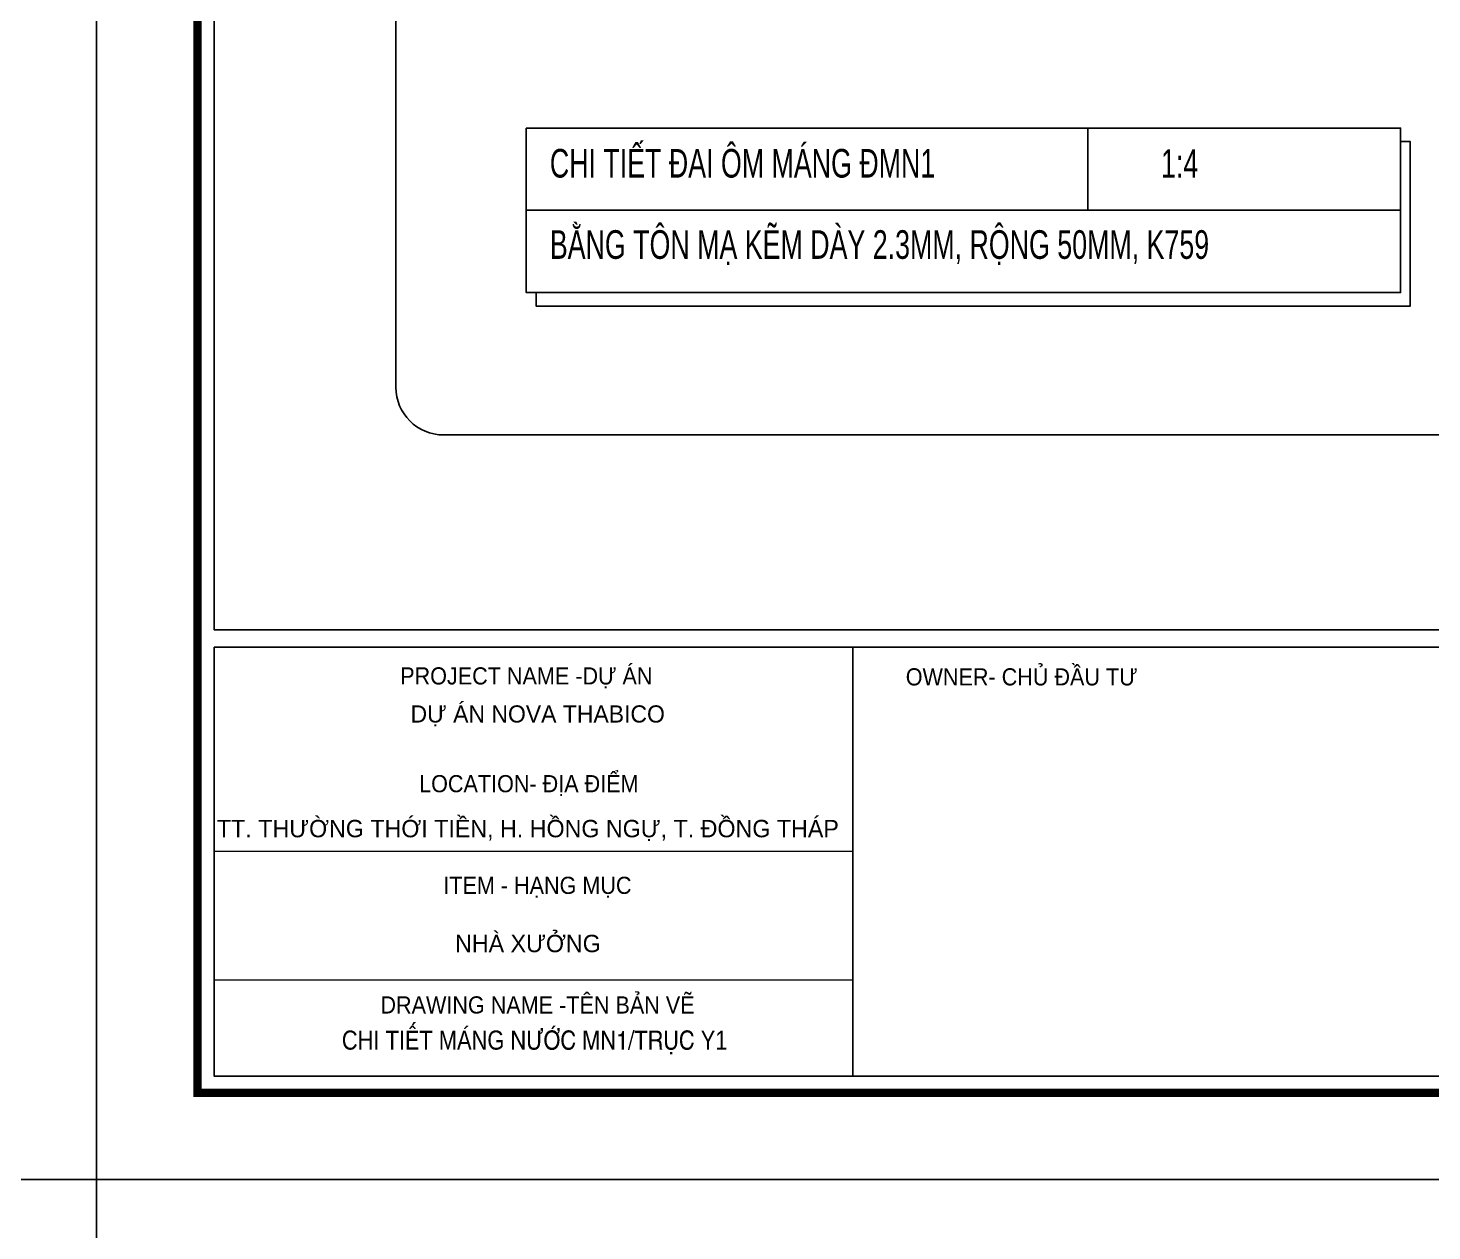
# Model space of a CAD drawing. Header units: inches. Extents: x 2 to 32666, y -5537 to 22.
# Drawn here: x 17234.6 to 17381.8, y -4129.9 to -4003.8 of the extents above; entities that cross this region are included whole.
import ezdxf
from ezdxf.enums import TextEntityAlignment as Align

# ---------------------------------------------------------------- set-up
doc = ezdxf.new("R2010")
doc.units = ezdxf.units.IN
doc.header["$MEASUREMENT"] = 0
for name, color, linetype in [('2', 2, 'Continuous'), ('3', 3, 'Continuous'), ('7', 7, 'Continuous'), ('9', 9, 'Continuous'), ('BAO KHUNG', 31, 'Continuous'), ('DIM', 8, 'Continuous'), ('NET IN', 3, 'Continuous')]:
    doc.layers.add(name, color=color, linetype=linetype)
doc.layers.add('Cover text', color=7, linetype='Continuous', true_color=0x52370f)
doc.layers.add('S-Hatch', color=8, linetype='Continuous', lineweight=9)
doc.styles.add('ST1H', font='vnshxh.shx', dxfattribs={"width": 0.7})
doc.styles.get("Standard").update_dxf_attribs({"font": 'arial.ttf'})
doc.styles.add('style1', font='VHAVAN.TTF')
doc.styles.add('TIEU DE', font='Vharialn.ttf')

# ---------------------------------------------------------------- blocks, each defined once
blk = doc.blocks.new('kt kien truc 1')
at = {"layer": '2', "color": 157, "linetype": 'Continuous'}
blk.add_lwpolyline([(0, 420), (594, 420), (594, 0), (0, 0)], close=True, dxfattribs=at)
at = {"layer": '7', "color": 147, "linetype": 'Continuous'}
blk.add_lwpolyline([(12.33, 57.61), (581.67, 57.61), (581.67, 409.19), (12.33, 409.19)], close=True, dxfattribs=at)
at = {"layer": 'BAO KHUNG', "color": 167, "linetype": 'Continuous', "const_width": 0.871}
blk.add_lwpolyline([(10.59, 9.07), (583.41, 9.07), (583.41, 410.93), (10.59, 410.93)], close=True, dxfattribs=at)
at = {"layer": 'BAO KHUNG', "color": 7}
for points in [[(12.33, 55.81), (79.28, 55.81), (79.28, 10.81), (12.33, 10.81)], [(79.28, 55.81), (144.95, 55.81), (144.95, 10.81), (79.28, 10.81)]]:
    blk.add_lwpolyline(points, close=True, dxfattribs=at)
at = {"layer": 'S-Hatch'}
for p, q in [((12.33, 34.43), (79.28, 34.43)), ((79.28, 20.88), (12.33, 20.88))]:
    blk.add_line(p, q, dxfattribs=at)
at = {"layer": 'BAO KHUNG', "color": 7, "linetype": 'Continuous', "width": 0.9}
for s, p in [('PROJECT NAME -DỰ ÁN ', (45.37, 51.89)), ('LOCATION- ĐỊA ĐIỂM', (45.32, 40.59))]:
    blk.add_text(s, height=1.8, dxfattribs=at).set_placement(p, align=Align.CENTER)
for s, p in [(' OWNER- CHỦ ĐẦU TƯ', (84.21, 51.79)), ('ITEM - HẠNG MỤC ', (36.35, 29.93)), ('DRAWING NAME -TÊN BẢN VẼ ', (29.76, 17.39))]:
    blk.add_text(s, height=1.8, dxfattribs=at).set_placement(p)
at = {"layer": 'Cover text', "linetype": 'Continuous', "style": 'style1'}
for s, height, p in [('dù ¸n nova thabico', 1.8, (46.25, 47.9)), ('tt. th\xadêng thíi tiÒn, h. hång ngù, t. ®ång th¸p', 1.8225, (45.22, 35.87)), ('NHµ X¦ëNG', 1.823, (45.22, 23.82))]:
    blk.add_text(s, height=height, dxfattribs=at).set_placement(p, align=Align.CENTER)
at = {"layer": 'Cover text', "ltscale": 0.5, "style": 'TIEU DE'}
for tag, p in [('STT', (555.05, 15.58)), ('TENBANVE', (45.93, 14.6))]:
    blk.add_attdef(tag, text='', height=2, dxfattribs=at).set_placement(p, align=Align.MIDDLE_CENTER)

msp = doc.modelspace()

# ---------------------------------------------------------------- linework, layer by layer
at = {"layer": 'DIM'}
msp.add_lwpolyline([(17254.1005, -3715.3349), (17823.4384, -3715.3349), (17823.4384, -4066.9148), (17254.1005, -4066.9148)], close=True, dxfattribs=at)
at = {"layer": 'NET IN'}
for points in [[(16647.7695, -3704.5249), (17241.7695, -3704.5249), (17241.7695, -4124.5249), (16647.7695, -4124.5249)], [(17241.7695, -3704.5249), (17835.7695, -3704.5249), (17835.7695, -4124.5249), (17241.7695, -4124.5249)], [(16647.7695, -4124.5249), (17241.7695, -4124.5249), (17241.7695, -4544.5249), (16647.7695, -4544.5249)], [(17241.7695, -4124.5249), (17835.7695, -4124.5249), (17835.7695, -4544.5249), (17241.7695, -4544.5249)]]:
    msp.add_lwpolyline(points, close=True, dxfattribs=at)

# ---------------------------------------------------------------- block references
at = {"layer": '3'}
for p in [(16647.7695, -4124.5249), (16647.7695, -4544.5249), (17241.7695, -4544.5249)]:
    msp.add_blockref('kt kien truc 1', p, dxfattribs=at)
ref = msp.add_blockref('kt kien truc 1', (17241.7695, -4124.5249), dxfattribs=at)
ref.add_attrib('TENBANVE', 'chi tiÕt m¸ng n\xadíc mn1/trôc y1', dxfattribs={"ltscale": 0.5, "height": 2, "style": 'TIEU DE'}).set_placement((17287.6991, -4109.9218), align=Align.MIDDLE_CENTER)

# ---------------------------------------------------------------- next in the draw order: texts
at = {"layer": '3', "char_height": 3, "attachment_point": 4, "style": 'ST1H', "bg_fill": 2}
for s, insert in [('\\A1;CHI TIÕT §AI ¤M M¸NG §mn1', (17289.2894, -4018.007)), ('\\A1;B»NG T¤N M¹ KÏM DµY 2.3MM, RéNG 50MM, K759', (17289.2894, -4026.8367))]:
    msp.add_mtext(s, dxfattribs=dict(at, insert=insert))

# ---------------------------------------------------------------- next in the draw order: linework, layer by layer
at = {"color": 9}
msp.add_line((17345.7146, -4014.2926), (17345.7146, -4022.9172), dxfattribs=at)
for points in [[(17286.8199, -4014.2926), (17378.4806, -4014.2926), (17378.4806, -4031.5418), (17286.8199, -4031.5418)], [(17286.8199, -4014.2926), (17378.4806, -4014.2926), (17378.4806, -4022.9172), (17286.8199, -4022.9172)]]:
    msp.add_lwpolyline(points, close=True, dxfattribs=at)
msp.add_lwpolyline([(17378.4806, -4015.7132), (17379.5032, -4015.7132), (17379.5032, -4032.9623), (17287.8425, -4032.9623), (17287.8425, -4031.5418)], dxfattribs=at)

# ---------------------------------------------------------------- next in the draw order: texts
at = {"layer": '3', "insert": (17353.3738, -4018.007), "char_height": 3, "attachment_point": 4, "style": 'ST1H', "bg_fill": 2}
msp.add_mtext('\\A1;1:4', dxfattribs=at)

# ---------------------------------------------------------------- next in the draw order: linework, layer by layer
at = {"layer": '9'}
msp.add_lwpolyline([(17278.1486, -3910.959), (17390.8388, -3910.959, -0.41421356), (17395.8388, -3915.959), (17395.8388, -4041.4674, -0.41421356), (17390.8388, -4046.4674), (17278.1486, -4046.4674, -0.41421356), (17273.1486, -4041.4674), (17273.1486, -3915.959, -0.41421356)], format="xyb", close=True, dxfattribs=at)

doc.saveas('drawing.dxf')
